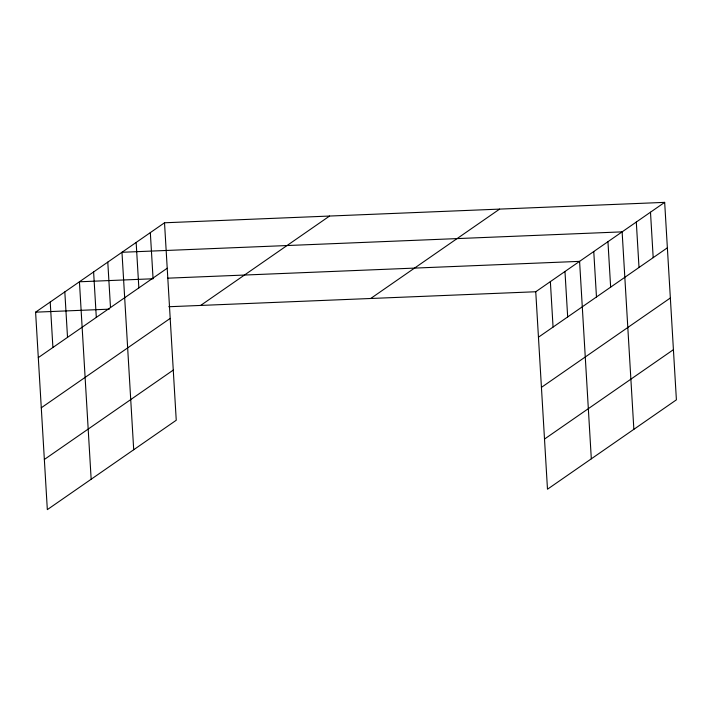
<?xml version="1.0" encoding="UTF-8"?>
<svg xmlns="http://www.w3.org/2000/svg" width="712" height="712" viewBox="0 0 712 712"><rect width="100%" height="100%" fill="white"/><g stroke="black" fill="none" stroke-linecap="round" stroke-linejoin="round"><path stroke-width="1.07" d="M164.517 222.785L176.247 420.249L47.33 509.632L35.6 312.168L164.517 222.785L664.67 202.368L676.4 399.832L547.483 489.215L535.753 291.751L664.67 202.368M38.297 357.62L167.213 268.237M41.278 407.789L170.195 318.406M200.65 305.43L329.567 216.048M44.349 459.471L173.265 370.089M370.703 298.488L499.619 209.106M538.459 337.203L667.366 247.82M541.44 387.373L670.348 297.99M544.511 439.055L673.418 349.672M153.151 278.766L79.433 281.783L91.163 479.238M167.454 278.187L579.586 261.366L591.316 458.822M35.6 312.168L109.319 309.159M168.744 306.738L535.753 291.751M650.492 212.203L653.189 257.655M636.306 222.037L639.011 267.49M633.858 429.327L622.128 231.863L121.975 252.279L133.705 449.744M607.95 241.697L610.647 287.15M593.764 251.532L596.469 296.984M564.972 271.495L567.678 316.947M550.367 281.623L553.064 327.075M150.33 232.619L153.035 278.072M136.152 242.454L138.849 287.906M107.788 262.114L110.494 307.566M93.61 271.948L96.307 317.401M64.819 291.911L67.524 337.363M50.214 302.039L52.911 347.492"/></g></svg>
